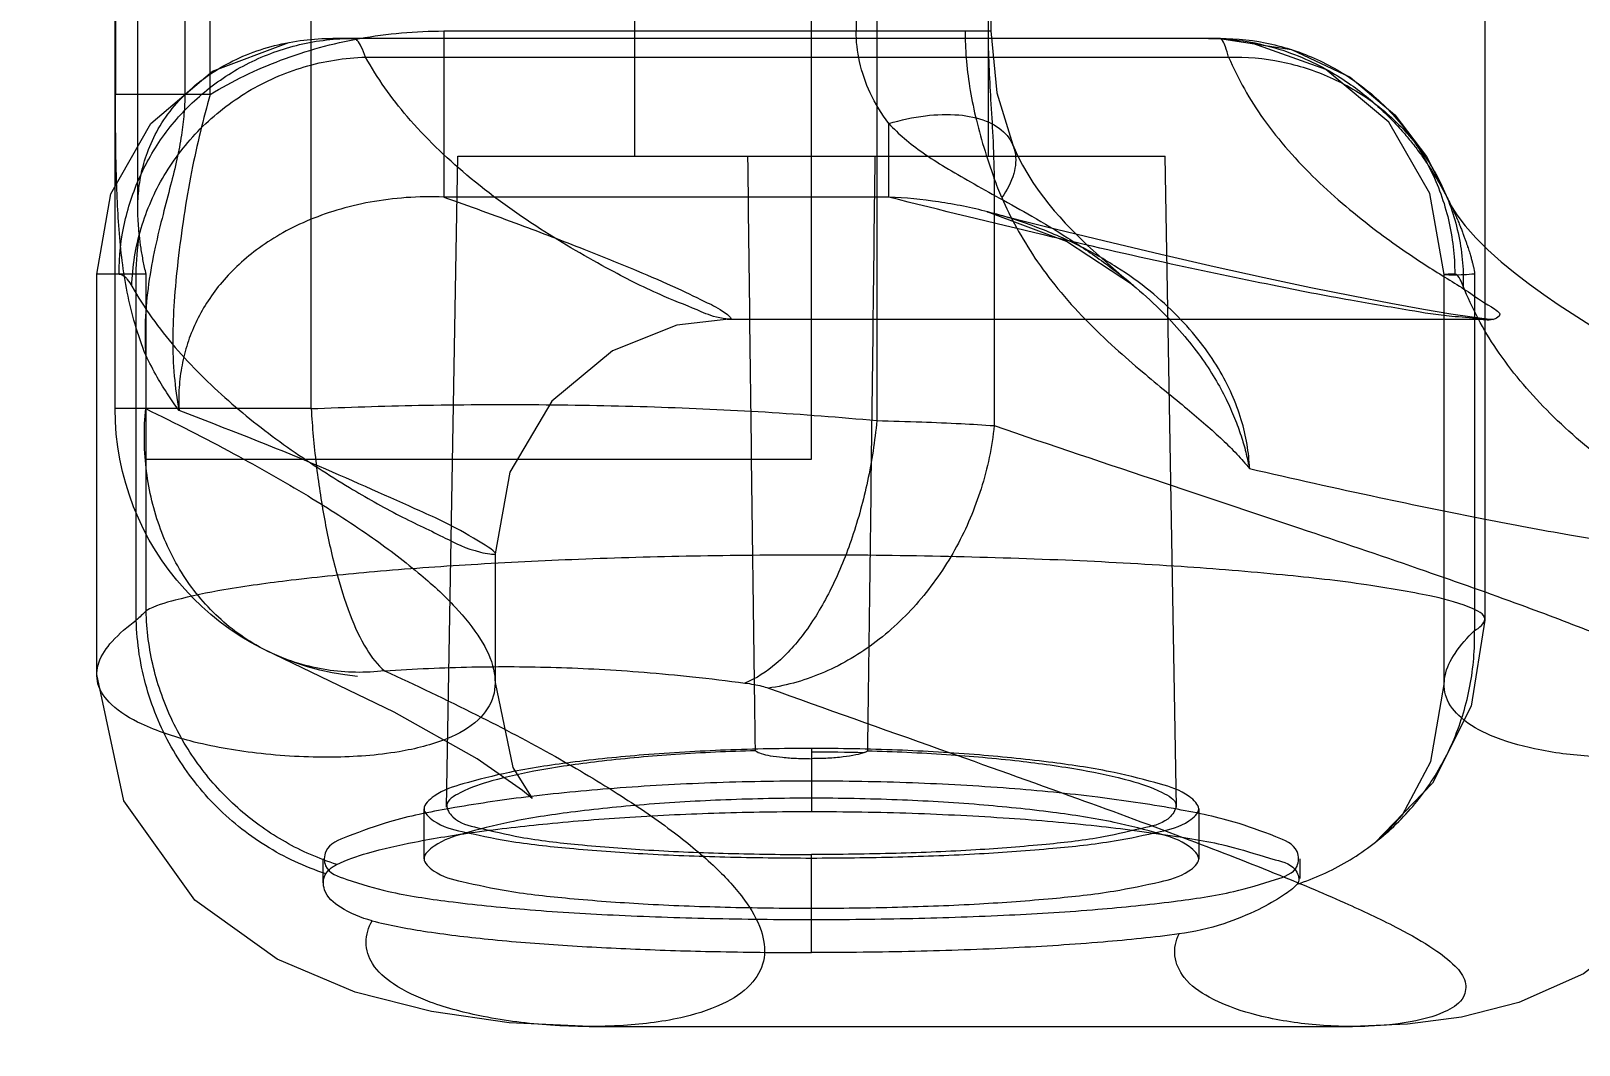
# Model space of a CAD drawing. Header units: millimetres. Extents: x 12325263 to 13848842, y -1463133 to 573208.
# Drawn here: x 12578547.29 to 12578593.25, y -838032.37 to -838002.24 of the extents above; entities that cross this region are included whole.
import ezdxf
from ezdxf.xclip import XClip

# ---------------------------------------------------------------- set-up
doc = ezdxf.new("R2010")
doc.units = ezdxf.units.MM
doc.header["$LTSCALE"] = 1000
doc.header["$XCLIPFRAME"] = 0
for name, color, linetype in [('A-ANNO-DIMS', 83, 'Continuous'), ('fur202301', 252, 'Continuous'), ('WALL', 5, 'Continuous'), ('WALL-SHATCH', 8, 'Continuous'), ('建筑-楼板开洞', 251, 'Continuous')]:
    doc.layers.add(name, color=color, linetype=linetype)
doc.styles.add('_TCH_DIM_T3', font='SIMPLEX.shx', dxfattribs={"width": 0.705882, "bigfont": 'GBCBIG.shx'})
doc.dimstyles.new('_TCH_ARCH&&120', dxfattribs={"dimtxt": 306, "dimasz": 120, "dimexe": 300, "dimexo": 360, "dimgap": 147, "dimtad": 1, "dimdec": 0, "dimzin": 0, "dimdsep": 46, "dimtxsty": '_TCH_DIM_T3', "dimblk": 'ARCHTICK', "dimcen": 0.09, "dimclrt": 7, "dimazin": 2, "dimtfac": 1, "dimtdec": 0, "dimtix": 1, "dimtmove": 2, "dimatfit": 3, "dimfxl": 1, "dimfxlon": 1, "dimtolj": 1, "dimtzin": 0, "dimarcsym": 0})

# ---------------------------------------------------------------- blocks, each defined once
blk = doc.blocks.new('adgshg13-A$C7F010FC0')
at = {"layer": 'WALL-SHATCH'}
h = blk.add_hatch(color=256, dxfattribs=at)
h.dxf.hatch_style = 1
h.paths.add_polyline_path([(-60384.171, -16880.895), (-763.165, 197.479), (12587.619, -13153.304), (12587.619, -157996.02), (-162964.851, -188820.432), (-171262.381, -180522.901), (-171262.381, -31310.898), (-150707.191, -10755.708), (-131860.078, -7980.895), (-99162.381, -7980.895), (-99162.381, -4980.895), (-76620.428, -4980.895), (-70107.652, -16880.895)], flags=16)
h.paths.add_polyline_path([(-60091.229, -16380.895), (-646.877, 646.877), (12987.619, -12987.619), (12987.619, -158331.905), (-163100.584, -189250.384), (-171662.381, -180688.586), (-171662.381, -31145.213), (-150777.896, -10260.728), (-131896.687, -7480.895), (-99562.381, -7480.895), (-99562.381, -4580.895), (-76365.552, -4580.895), (-69907.506, -16380.895)])
blk = doc.blocks.new('A$C4C7A72D3')
at = {"layer": 'WALL', "color": 1}
blk.add_blockref('adgshg13-A$C7F010FC0', (210433.012, 205503.569), dxfattribs=at)
blk = doc.blocks.new('asdgag2019061317133849825')
at = {"color": 1, "lineweight": 0}
for p, q in [((647, -753.788), (647, -721.22)), ((607, -734.557), (607, -766.002)), ((625.669, -740.72), (625.669, -748.5)), ((644.85, -750.387), (644.85, -740.725)), ((621.669, -743.72), (621.669, -748.5)), ((621.753, -743.72), (621.754, -748.5)), ((625.056, -743.72), (625.056, -760.074)), ((641.853, -759.719), (641.853, -743.72)), ((647.662, -743.72), (647.662, -750.387)), ((647.674, -759.719), (647.674, -743.72)), ((621.75, -746.22), (621.75, -752.22)), ((627, -761.22), (627, -746.22)), ((632.25, -746.22), (632.25, -752.22)), ((645.606, -746.285), (645.606, -750.387)), ((614.878, -748.72), (641.208, -748.72)), ((637.913, -748.5), (621.669, -748.5)), ((637.913, -748.5), (637.913, -753.435)), ((640.237, -749.276), (614.611, -749.276)), ((644.85, -750.387), (647.662, -750.387)), ((624.701, -753.435), (624.701, -751.25)), ((616.162, -771.558), (616.5, -752.22)), ((637.5, -752.22), (616.5, -752.22)), ((637.838, -771.558), (637.5, -752.22)), ((621.573, -752.88), (621.573, -760.224)), ((624.701, -753.435), (637.913, -753.435)), ((607.31, -755.714), (607.31, -761.22)), ((608.212, -767.911), (608.212, -755.735)), ((646.754, -765.725), (646.754, -755.72)), ((646.754, -755.72), (648.22, -755.72)), ((647.046, -766.004), (647.046, -755.72)), ((648.22, -767.628), (648.22, -755.72)), ((629.505, -757.066), (606.965, -757.066)), ((646.764, -758.134), (646.764, -759.719)), ((641.853, -759.719), (647.674, -759.719)), ((607.31, -761.22), (607.31, -766.31)), ((646.754, -761.22), (627, -761.22)), ((636.39, -764.036), (636.39, -767.858)), ((627, -769.814), (627, -771.687)), ((615.5, -771.61), (615.5, -773.095)), ((638.5, -773.095), (638.5, -771.61)), ((612.5, -773.095), (612.5, -773.674)), ((627, -774.895), (627, -772.964)), ((641.5, -773.802), (641.5, -773.095)), ((627, -775.877), (627, -774.895)), ((633.597, -778.075), (610.932, -778.075))]:
    blk.add_line(p, q, dxfattribs=at)
for points in [[(614.878, -748.72), (612.743, -749.049), (611, -749.874), (609.672, -750.99), (608.735, -752.228), (608.132, -753.432)], [(621.669, -748.5), (621.491, -750.34), (621.021, -751.882)], [(608.212, -755.735), (608.635, -753.324), (609.857, -751.212), (611.726, -749.65), (614.036, -748.819)], [(648.22, -755.72), (647.804, -753.342), (646.61, -751.253), (644.782, -749.694), (642.518, -748.841)], [(621.022, -751.879), (620.877, -752.197), (620.728, -752.487), (620.576, -752.752), (620.422, -752.998), (620.266, -753.227), (620.109, -753.442), (619.949, -753.646), (619.789, -753.84), (619.627, -754.026), (619.463, -754.205), (619.298, -754.378), (619.132, -754.546), (618.966, -754.709), (618.798, -754.869), (618.629, -755.026), (618.46, -755.179), (618.29, -755.331), (618.12, -755.48), (617.949, -755.627), (617.779, -755.772), (617.609, -755.916), (617.439, -756.059)], [(608.132, -753.433), (608.019, -753.666), (607.836, -753.958), (607.585, -754.291), (607.274, -754.644), (606.915, -755.003), (606.521, -755.358), (606.105, -755.7), (605.679, -756.026), (605.252, -756.333), (604.828, -756.621), (604.409, -756.896), (603.995, -757.162), (603.584, -757.424), (603.157, -757.704), (602.67, -758.047), (602.01, -758.582), (601.052, -759.61), (600.031, -761.427), (599.561, -763.964)], [(621.779, -753.87), (620.012, -754.315), (618.288, -754.737), (616.626, -755.131), (615.042, -755.494), (613.553, -755.824), (612.173, -756.117), (610.916, -756.373), (609.795, -756.59), (608.824, -756.766), (608.016, -756.901), (607.384, -756.996), (606.948, -757.051), (606.754, -757.07), (606.923, -757.066)], [(617.44, -756.058), (619.425, -754.753), (621.781, -753.869)], [(629.456, -757.066), (630.995, -757.243), (632.909, -757.998), (634.709, -759.494), (635.954, -761.607), (636.39, -764.036)], [(607, -766.002), (607.407, -768.562), (608.563, -770.842), (610.275, -772.618)], [(636.39, -767.856), (635.863, -770.375), (635.295, -771.302), (635.575, -771.061), (636.925, -770.122), (639.385, -768.731), (642.946, -767.019)], [(633.581, -778.075), (635.975, -777.962), (638.283, -777.632), (640.547, -777.053), (642.866, -776.076), (645.307, -774.324), (647.411, -771.37), (648.22, -767.619)], [(610.055, -772.44), (609.452, -771.785), (608.608, -770.203), (608.212, -767.915)], [(599.562, -768.935), (600.215, -772.208), (601.967, -774.879), (604.075, -776.513), (605.998, -777.361), (607.699, -777.793), (609.304, -778.008), (610.922, -778.075)]]:
    blk.add_lwpolyline(points, dxfattribs=at)
for centre, radius, start, end in [((611.214, -749.072), 11.036, 336.6279, 339.8142), ((639.941, -755.72), 7.105, 359.9988, 9.2734), ((639.674, -759.719), 8, 275.7679, 360), ((650.791, -761.78), 5.645, 224.3388, 228.4378), ((626.978, -829.386), 59.474, 89.97861, 91.49469)]:
    blk.add_arc(centre, radius, start, end, dxfattribs=at)
for points, start_tangent, end_tangent in [([(615.208, -748.72), (614.302, -748.779), (613.358, -748.969), (612.432, -749.29), (611.631, -749.686), (610.984, -750.096), (610.456, -750.5), (610.019, -750.889), (609.654, -751.258), (609.346, -751.604), (609.085, -751.928), (608.862, -752.23), (608.671, -752.51), (608.506, -752.77), (608.362, -753.011), (608.238, -753.234), (608.129, -753.441), (608.033, -753.632), (607.949, -753.808), (607.875, -753.972), (607.81, -754.123), (607.752, -754.263), (607.7, -754.392), (607.654, -754.512), (607.614, -754.623), (607.577, -754.725), (607.544, -754.82), (607.515, -754.908), (607.464, -755.066), (607.423, -755.201), (607.39, -755.319), (607.363, -755.421), (607.341, -755.51), (607.31, -755.714)], (-1, 0.000009), (-0.011742, -0.999931)), ([(614.878, -748.72), (613.332, -748.893), (611.898, -749.39), (610.6, -750.189), (609.491, -751.269), (608.628, -752.604), (608.084, -754.114), (607.898, -755.72)], (-1, 0.000007), (0.000005, -1)), ([(614.611, -749.276), (614.707, -748.968), (614.796, -748.782), (614.878, -748.72)], (0.258465, 0.966021), (1, -0.000019)), ([(622.434, -748.5), (622.403, -749.304), (622.302, -750.154), (622.127, -751.04), (621.881, -751.952), (621.573, -752.88)], (0.004658, -0.999989), (-0.335681, -0.941976)), ([(621.754, -748.5), (621.73, -749.537), (621.678, -750.533), (621.615, -751.639), (621.573, -752.88)], (0.005584, -0.999984), (-0.014567, -0.999894)), ([(624.701, -751.25), (625.255, -750.341), (625.57, -749.412), (625.669, -748.5)], (0.607338, 0.794443), (-0.010422, 0.999946)), ([(644.85, -750.387), (642.759, -749.371), (640.414, -748.724), (637.913, -748.5)], (-0.853554, 0.521004), (-0.999989, 0.004624)), ([(640.237, -749.276), (640.364, -748.968), (640.484, -748.782), (640.598, -748.72)], (0.331511, 0.943451), (1, -0.00004)), ([(647.558, -755.72), (647.385, -754.168), (646.892, -752.73), (646.097, -751.428), (645.023, -750.317), (643.696, -749.451), (642.195, -748.906), (640.598, -748.72)], (-0.000005, 1), (-1, 0)), ([(646.953, -754.575), (646.996, -754.006), (646.988, -753.411), (646.904, -752.779), (646.716, -752.109), (646.391, -751.411), (645.912, -750.728), (645.296, -750.115), (644.572, -749.604), (643.777, -749.21), (642.938, -748.934), (642.075, -748.772), (641.208, -748.72)], (0.106078, 0.994358), (-1, -0.000001)), ([(614.611, -749.276), (613.575, -751.116), (612.012, -752.915), (610.209, -754.443), (608.638, -755.533), (607.494, -756.253), (606.811, -756.699), (606.564, -756.946), (606.699, -757.052), (607.166, -757.058), (607.987, -756.979), (609.242, -756.801), (610.99, -756.502), (613.313, -756.055), (616.318, -755.423), (620.073, -754.569), (624.701, -753.435)], (-0.386512, -0.922284), (0.969022, 0.246974)), ([(614.611, -749.276), (613.043, -749.416), (611.596, -749.879), (610.288, -750.647), (609.178, -751.699), (608.323, -753.008), (607.799, -754.496), (607.645, -756.081)], (-0.999748, 0.022439), (0.023506, -0.999724)), ([(637.913, -753.435), (635.664, -754.253), (633.756, -754.983), (632.19, -755.618), (630.97, -756.15), (630.092, -756.572), (629.559, -756.876), (629.391, -757.043), (629.617, -757.044), (630.27, -756.84), (631.371, -756.385), (632.957, -755.606), (635.044, -754.384), (637.233, -752.78), (639.001, -751.043), (640.237, -749.276)], (-0.942255, -0.334895), (0.485325, 0.874334)), ([(647.179, -756.081), (646.9, -754.358), (646.216, -752.794), (645.145, -751.411), (643.729, -750.302), (642.061, -749.569), (640.237, -749.276)], (-0.03068, 0.999529), (-0.999565, 0.029486)), ([(644.85, -750.387), (645.142, -751.484), (645.403, -752.681), (645.632, -754.006), (645.81, -755.341), (645.919, -756.535), (645.961, -757.649), (645.918, -758.75), (645.777, -759.773)], (0.272075, -0.962276), (-0.183619, -0.982997)), ([(645.606, -750.387), (645.629, -750.961), (645.704, -751.598), (645.838, -752.304), (646.027, -753.084), (646.251, -753.949), (646.485, -754.927), (646.679, -756.009), (646.778, -757.112), (646.764, -758.134)], (-0.010488, -0.999945), (-0.065179, -0.997874)), ([(646.764, -758.134), (647.313, -756.26), (647.556, -754.4), (647.643, -752.518), (647.662, -750.387)], (0.374384, 0.927274), (0.00167, 0.999999)), ([(624.701, -751.25), (623.613, -751.02), (622.622, -750.996), (621.807, -751.179), (621.236, -751.553), (620.957, -752.087), (620.994, -752.737), (621.345, -753.45)], (-0.958372, 0.285524), (0.569788, -0.821792)), ([(624.701, -751.25), (624.24, -751.692), (623.682, -752.12), (623.027, -752.545), (622.271, -752.986), (621.414, -753.463), (620.453, -754.004), (619.392, -754.644), (618.323, -755.369), (617.358, -756.128), (616.558, -756.869), (615.91, -757.578), (615.385, -758.262), (614.971, -758.908), (614.651, -759.511), (614.406, -760.073), (614.222, -760.592), (614.089, -761.068), (613.99, -761.5)], (-0.677222, -0.735779), (-0.222675, -0.974893)), ([(625.116, -752.22), (625.185, -758.063), (625.259, -763.95), (625.339, -769.882)], (0.011469, -0.999934), (0.013952, -0.999903)), ([(628.661, -769.882), (628.741, -763.95), (628.815, -758.063), (628.884, -752.22)], (0.013952, 0.999903), (0.011469, 0.999934)), ([(621.345, -753.45), (620.912, -754.339), (620.362, -755.245), (619.683, -756.156), (618.865, -757.069), (617.976, -757.925), (617.172, -758.626), (616.464, -759.214), (615.84, -759.729), (615.287, -760.198), (614.797, -760.642), (614.368, -761.072), (613.99, -761.5)], (-0.391157, -0.920324), (-0.636759, -0.771063)), ([(613.991, -761.5), (614.064, -760.783), (614.236, -760.048), (614.516, -759.295), (614.915, -758.527), (615.444, -757.754), (616.117, -756.985), (616.942, -756.234), (617.928, -755.522), (619.071, -754.873), (620.359, -754.314), (621.759, -753.875), (623.224, -753.578), (624.701, -753.435)], (0.036502, 0.999334), (0.998988, 0.044986)), ([(637.913, -753.435), (639.036, -753.452), (640.103, -753.587), (641.094, -753.825), (641.992, -754.152), (642.786, -754.55), (643.475, -755.003), (644.064, -755.499), (644.556, -756.029), (644.96, -756.587), (645.281, -757.173), (645.524, -757.786), (645.688, -758.426), (645.773, -759.089), (645.777, -759.773)], (0.999201, 0.039963), (-0.053898, -0.998546)), ([(646.754, -755.72), (646.838, -755.335), (646.904, -754.953), (646.953, -754.575)], (0.23463, 0.972085), (0.106076, 0.994358)), ([(613.99, -761.5), (610.145, -762.355), (606.992, -763.001), (604.495, -763.465), (602.594, -763.777), (601.209, -763.967), (600.281, -764.055), (599.741, -764.056), (599.562, -763.959), (599.784, -763.722), (600.472, -763.276), (601.667, -762.532), (603.341, -761.36), (605.168, -759.759), (606.657, -757.953), (607.645, -756.081)], (-0.974723, -0.223416), (0.357161, 0.934043)), ([(607.898, -755.72), (608.209, -755.734), (608.008, -755.743), (607.31, -755.714)], (0.999567, -0.029434), (-0.998677, 0.051415)), ([(607.898, -755.72), (608.209, -755.734), (608.008, -755.743), (607.31, -755.714)], (0.999567, -0.029434), (-0.998677, 0.051415)), ([(607.645, -756.081), (607.735, -755.881), (607.898, -755.72)], (0.362024, 0.932169), (0.999962, 0.008724)), ([(647.179, -756.081), (645.889, -757.9), (644.31, -759.482), (642.558, -760.861), (640.712, -762.064), (639.224, -762.899), (637.87, -763.563), (636.821, -763.982), (636.39, -764.037), (636.883, -763.656), (638.628, -762.756), (641.609, -761.438), (645.777, -759.773)], (-0.49072, -0.871317), (0.93225, 0.361815)), ([(647.558, -755.72), (647.439, -755.76), (647.312, -755.88), (647.179, -756.081)], (-0.999995, 0.003051), (-0.491513, -0.87087)), ([(645.777, -759.773), (646.098, -759.312), (646.422, -758.783), (646.764, -758.134)], (0.59703, 0.802219), (0.444303, 0.895876)), ([(641.853, -759.719), (638.664, -759.621), (635.089, -759.601), (631.66, -759.667), (628.371, -759.819), (625.056, -760.074)], (-0.9992, 0.03998), (-0.995849, -0.091024)), ([(646.764, -759.719), (644.147, -761.058), (641.945, -762.314), (640.128, -763.49), (638.673, -764.592), (637.57, -765.622), (636.821, -766.58), (636.437, -767.463), (636.448, -768.264), (636.892, -768.959), (637.807, -769.518), (639.243, -769.91), (641.225, -770.073), (643.475, -769.952), (645.444, -769.591), (646.888, -769.086), (647.785, -768.505), (648.184, -767.89), (648.156, -767.266), (647.765, -766.639), (647.046, -766.004)], (-0.898692, -0.438581), (-0.805612, 0.592443)), ([(639.674, -767.508), (641.391, -767.478), (643.02, -766.986), (644.448, -766.059), (645.584, -764.763), (646.361, -763.198), (646.753, -761.476), (646.764, -759.719)], (0.992797, -0.119812), (-0.102754, 0.994707)), ([(641.853, -759.719), (641.705, -761.364), (641.46, -762.996), (641.119, -764.522), (640.695, -765.844), (640.205, -766.868), (639.674, -767.508)], (-0.058802, -0.99827), (-0.76542, -0.643531)), ([(621.573, -760.224), (616.529, -761.924), (612.275, -763.346), (608.772, -764.541), (605.937, -765.55), (603.707, -766.399), (602.029, -767.107), (600.84, -767.695), (600.061, -768.196), (599.644, -768.648), (599.585, -769.082), (599.939, -769.487), (600.771, -769.824), (602.103, -770.038), (603.838, -770.05), (605.525, -769.826), (606.835, -769.424), (607.709, -768.899), (608.145, -768.296), (608.185, -767.653), (607.89, -766.99), (607.31, -766.31)], (-0.946437, -0.322889), (-0.717343, 0.69672)), ([(625.056, -760.074), (623.725, -760.115), (622.554, -760.165), (621.573, -760.224)], (-0.999657, -0.026204), (-0.997501, -0.070657)), ([(621.573, -760.224), (621.962, -762.099), (622.691, -763.818), (623.741, -765.361), (625.075, -766.638), (626.615, -767.547), (628.278, -768.023)], (0.103898, -0.994588), (0.990162, -0.139922)), ([(625.056, -760.074), (625.335, -761.875), (625.789, -763.541), (626.41, -765.053), (627.175, -766.334), (628.044, -767.293), (628.975, -767.87)], (0.097883, -0.995198), (0.931882, -0.362762)), ([(607.31, -766.31), (607.003, -765.971), (607.45, -765.627), (608.634, -765.283), (610.513, -764.955), (613.008, -764.66), (616.022, -764.413), (619.456, -764.225), (623.162, -764.109), (627, -764.069)], (-0.897005, 0.442021), (1, 0.000234)), ([(627, -764.069), (630.509, -764.102), (633.913, -764.199), (637.102, -764.357), (639.975, -764.566), (642.45, -764.819), (644.442, -765.104), (645.892, -765.41), (646.754, -765.725)], (1, -0.000204), (0.866525, -0.499134)), ([(641.091, -773.261), (642.62, -772.592), (643.957, -771.647), (645.09, -770.438), (645.967, -769.004), (646.533, -767.412), (646.754, -765.725)], (0.952731, 0.303814), (0.023201, 0.999731)), ([(641.419, -773.535), (643.208, -772.7), (644.735, -771.468), (645.943, -769.878), (646.737, -768.016), (647.046, -766.004)], (0.951179, 0.308641), (0.02486, 0.999691)), ([(612.578, -773.846), (611.089, -773.172), (609.781, -772.198), (608.709, -770.968), (607.919, -769.534), (607.446, -767.959), (607.31, -766.31)], (-0.949725, 0.313085), (0.022271, 0.999752)), ([(639.674, -767.508), (636.942, -768.816), (634.601, -770.057), (632.648, -771.224), (631.066, -772.322), (629.844, -773.354), (628.983, -774.32), (628.496, -775.218), (628.407, -776.033), (628.738, -776.746), (629.512, -777.338), (630.761, -777.785), (632.58, -778.043), (634.743, -778.035), (636.742, -777.776), (638.315, -777.347), (639.411, -776.807), (640.029, -776.206), (640.22, -775.575), (640.046, -774.933)], (-0.909124, -0.416525), (-0.487736, 0.872991)), ([(639.674, -767.508), (638.365, -767.434), (637.083, -767.393), (635.823, -767.384), (634.576, -767.406), (633.304, -767.46), (631.965, -767.55), (630.527, -767.685), (628.975, -767.87)], (-0.997713, 0.06759), (-0.991397, -0.130888)), ([(628.278, -768.023), (623.198, -769.83), (619.097, -771.3), (615.761, -772.535), (613.089, -773.581), (611.05, -774.448), (609.552, -775.17), (608.516, -775.774), (607.886, -776.28), (607.587, -776.748), (607.641, -777.195), (608.113, -777.594), (609.053, -777.903), (610.458, -778.065), (612.238, -778.005), (613.944, -777.69), (615.189, -777.204), (615.931, -776.615), (616.207, -775.976), (616.082, -775.324)], (-0.941441, -0.337179), (-0.449576, 0.893242)), ([(628.975, -767.87), (628.71, -767.911), (628.476, -767.963), (628.278, -768.023)], (-0.991403, -0.130847), (-0.941851, -0.336032)), ([(627, -773.068), (624.436, -773.035), (622.004, -772.938), (619.827, -772.778), (618.01, -772.559), (616.641, -772.284), (615.79, -771.965), (615.5, -771.612), (615.784, -771.242), (616.634, -770.874), (618.008, -770.53), (619.829, -770.235), (622.012, -770.007), (624.446, -769.863), (627, -769.814)], (-1, 0), (1, 0)), ([(625.339, -769.882), (622.99, -769.991), (620.83, -770.185), (618.979, -770.452), (617.545, -770.769), (616.587, -771.122), (616.176, -771.486), (616.34, -771.838), (617.07, -772.161), (618.323, -772.439), (620.028, -772.663), (622.115, -772.828), (624.487, -772.93), (627, -772.964)], (-0.999648, -0.026517), (1, 0)), ([(625.426, -769.933), (625.339, -769.882)], (-0.917487, 0.397766), (-0.751613, 0.659604)), ([(627, -769.814), (629.549, -769.863), (631.974, -770.006), (634.149, -770.232), (635.967, -770.525), (637.345, -770.867), (638.204, -771.235), (638.5, -771.605), (638.219, -771.959), (637.374, -772.28), (636.006, -772.556), (634.186, -772.777), (632.004, -772.937), (629.566, -773.035), (627, -773.068)], (1, 0), (-1, 0)), ([(628.661, -769.882), (631.033, -769.992), (633.208, -770.19), (635.061, -770.459), (636.488, -770.779), (637.432, -771.132), (637.827, -771.496), (637.648, -771.847), (636.905, -772.168), (635.641, -772.445), (633.923, -772.668), (631.828, -772.831), (629.468, -772.931), (627, -772.964)], (0.999648, -0.026517), (-1, 0)), ([(628.661, -769.882), (628.495, -769.962), (628.221, -770.028), (627.858, -770.077), (627.439, -770.107), (627, -770.117)], (-0.751613, -0.659604), (-1, 0)), ([(625.426, -769.933), (625.679, -770.008), (626.052, -770.067), (626.51, -770.105), (627, -770.117)], (0.91752, -0.397689), (1, 0)), ([(627, -774.895), (623.993, -774.861), (621.119, -774.76), (618.495, -774.592), (616.244, -774.358), (614.456, -774.061), (613.216, -773.708), (612.581, -773.31), (612.578, -772.879), (613.21, -772.436), (614.451, -772.001), (616.245, -771.601), (618.5, -771.262), (621.129, -771.001), (624.003, -770.838), (627, -770.783)], (-1, 0), (1, 0)), ([(627, -770.783), (629.993, -770.838), (632.86, -771), (635.481, -771.259), (637.733, -771.597), (639.527, -771.995), (640.775, -772.429), (641.417, -772.872), (641.423, -773.303), (640.797, -773.703), (639.561, -774.058), (637.774, -774.356), (635.519, -774.591), (632.889, -774.76), (630.008, -774.861), (627, -774.895)], (1, 0), (-1, 0)), ([(627, -774.558), (624.442, -774.526), (622.013, -774.428), (619.837, -774.268), (618.02, -774.049), (616.648, -773.774), (615.794, -773.453), (615.5, -773.099), (615.783, -772.727), (616.633, -772.357), (618.009, -772.011), (619.832, -771.714), (622.017, -771.485), (624.451, -771.341), (627, -771.292)], (-1, 0), (1, 0)), ([(627, -771.292), (629.543, -771.341), (631.965, -771.484), (634.139, -771.711), (635.957, -772.004), (637.338, -772.347), (638.201, -772.716), (638.5, -773.089), (638.221, -773.445), (637.375, -773.768), (636.004, -774.045), (634.183, -774.266), (631.999, -774.428), (629.561, -774.526), (627, -774.558)], (1, 0), (-1, 0)), ([(627, -771.687), (624.004, -771.737), (621.131, -771.884), (618.528, -772.113), (616.275, -772.409), (614.481, -772.751), (613.229, -773.119), (612.583, -773.491), (612.578, -773.846)], (-1, 0.000002), (0.67701, -0.735974)), ([(641.091, -773.261), (640.179, -772.922), (638.785, -772.595), (636.984, -772.299), (634.839, -772.048), (632.387, -771.852), (629.736, -771.729), (627, -771.687)], (-0.888718, 0.458455), (-1, 0.000002)), ([(640.046, -774.933), (640.985, -774.529), (641.454, -774.016), (641.419, -773.535)], (0.967985, 0.251006), (-0.541653, 0.840602)), ([(641.419, -773.535), (641.337, -773.434), (641.228, -773.343), (641.091, -773.261)], (-0.541694, 0.840576), (-0.888726, 0.458438)), ([(612.578, -773.846), (612.981, -774.172), (613.715, -774.593), (614.757, -775.019), (616.089, -775.325)], (0.660856, -0.750512), (0.991045, -0.133532)), ([(640.046, -774.933), (638.514, -775.238), (636.599, -775.478), (634.382, -775.659), (632.082, -775.779), (629.698, -775.85), (627, -775.877)], (-0.967945, -0.251163), (-1, 0)), ([(616.082, -775.324), (618.341, -775.565), (620.992, -775.738), (623.928, -775.842), (627, -775.877)], (0.991043, -0.133545), (1, 0))]:
    blk.add_spline(points, degree=3, dxfattribs=dict(at, start_tangent=start_tangent, end_tangent=end_tangent))
blk = doc.blocks.new('sdfgsdffhg')
at = {"layer": 'fur202301', "xscale": -1}
blk.add_blockref('asdgag2019061317133849825', (-1886.439, 36803.061, 0), dxfattribs=at)
blk = doc.blocks.new('_ArchTick')
at = {"color": 0, "linetype": 'ByBlock', "const_width": 0.4}
blk.add_lwpolyline([(-0.5, -0.5), (0.5, 0.5)], dxfattribs=at)
blk = doc.blocks.new('*D4317')
at = {"layer": 'A-ANNO-DIMS', "color": 0, "lineweight": -2, "transparency": 16777216}
for p, q in [((12577996.811, -839035.786), (12577996.811, -839336.786)), ((12582396.811, -839035.786), (12582396.811, -839336.786)), ((12577996.811, -839036.786), (12582396.811, -839036.786))]:
    blk.add_line(p, q, dxfattribs=at)
at = {"layer": 'Defpoints', "color": 0, "transparency": 16777216}
for p in [(12577996.811, -837836.786), (12582396.811, -837836.786), (12582396.811, -839036.786)]:
    blk.add_point(p, dxfattribs=at)
at = {"layer": 'A-ANNO-DIMS', "color": 0, "lineweight": -2, "transparency": 16777216, "xscale": 120, "yscale": 120, "zscale": 120, "rotation": 180}
blk.add_blockref('_ArchTick', (12577996.811, -839036.786), dxfattribs=at)
at = {"layer": 'A-ANNO-DIMS', "color": 0, "lineweight": -2, "transparency": 16777216, "xscale": 120, "yscale": 120, "zscale": 120}
blk.add_blockref('_ArchTick', (12582396.811, -839036.786), dxfattribs=at)
at = {"layer": 'A-ANNO-DIMS', "color": 7, "transparency": 16777216, "insert": (12580196.811, -838736.786), "char_height": 306, "attachment_point": 5, "style": '_TCH_DIM_T3'}
blk.add_mtext('\\A1;4400', dxfattribs=at)

msp = doc.modelspace()

# ---------------------------------------------------------------- block references
ref = msp.add_blockref('A$C4C7A72D3', (12385714.853, -906209.521), dxfattribs=dict(rotation=350.041249254255))
XClip(ref).set_block_clipping_path([(223442.8584877662, 85923.1187333744), (220542.7961432356, 85923.1422391906), (220542.8579492103, 89292.823275506), (211526.9150355905, 89292.8101311298), (210631.4331447985, 94392.8080583527), (206113.3685902953, 94392.8025418455), (206001.4315187763, 95030.3127344656), (204376.2826588508, 94744.9613686837), (203364.4570056833, 100506.9030052917), (197947.3947122637, 99555.7482674252), (192482.3428474721, 130679.4765393781), (190118.7804593667, 130264.4504016289), (191623.4071957469, 121695.6427078634), (177046.6486519482, 119136.2011700841), (175707.6223907359, 126760.8483765714), (173902.988371335, 128026.4039125028), (169528.3854461554, 127258.2903269802), (169070.0967394859, 129868.3614864857), (163308.2517458182, 128856.6693391807), (163766.52659606, 126246.6171700556), (159679.1795131005, 125528.9180921423), (170669.6888374612, 62935.797914044), (167222.1989369914, 62330.4650948944), (167939.7759490944, 58243.6808593175), (171386.9528796654, 58848.2912487988), (172857.0656793863, 50477.0032648193), (165962.5026008021, 49266.4230898353), (168037.7813034765, 37447.1796448426), (140649.9584970828, 32638.2390106404), (115387.9799239188, 28202.5781787895), (95598.7254695911, 140907.4332163476), (226939.476109907, 163968.8668500402), (240128.6952811591, 88852.8973128139)])

# ---------------------------------------------------------------- next in the draw order: hatches: boundary and pattern name
at = {"layer": '建筑-楼板开洞'}
h = msp.add_hatch(dxfattribs=at)
h.set_pattern_fill('DASH', color=256, scale=500)
h.set_pattern_definition([(0, (0, 0), (476.25, 476.25), [476.25, -476.25])])
h.paths.add_polyline_path([(12597696.741, -842386.786), (12590696.811, -842386.901), (12590697.067, -843986.786), (12595796.811, -843986.852), (12595797.067, -849736.852), (12588796.811, -849736.786), (12588796.811, -851936.786), (12564896.811, -851936.786), (12564896.811, -816186.786), (12568846.811, -816186.786), (12568846.811, -816040), (12568846.811, -807536.786), (12574696.829, -807536.802), (12574696.771, -810386.786), (12575896.811, -810386.786), (12579055.235, -810386.784), (12580496.915, -811828.207), (12580696.915, -819086.85), (12595696.917, -819086.721), (12595696.898, -812786.786), (12597696.659, -812786.786)])

# ---------------------------------------------------------------- next in the draw order: block references
msp.add_blockref('sdfgsdffhg', (12581083.899, -874056.804, 0))

# ---------------------------------------------------------------- next in the draw order: dimensions: what is measured, and where the dimension line sits
at = {"layer": 'A-ANNO-DIMS'}
dim = msp.add_aligned_dim(p1=(12577996.811, -837836.786), p2=(12582396.811, -837836.786), distance=-1200, dimstyle='_TCH_ARCH&&120', dxfattribs=at)
dim.commit()
dim.dimension.update_dxf_attribs({"geometry": '*D4317', "text_midpoint": (12580196.811, -838736.786)})

doc.saveas('drawing.dxf')
